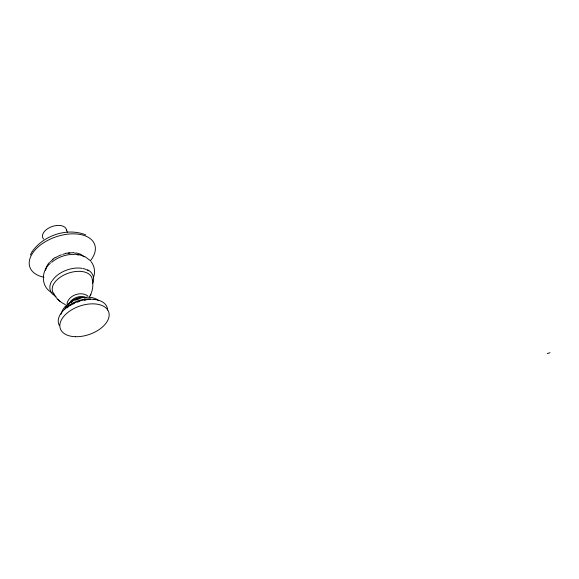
<?xml version="1.0" encoding="UTF-8"?>
<svg xmlns="http://www.w3.org/2000/svg" width="579" height="579" viewBox="0 0 579 579"><rect width="100%" height="100%" fill="white"/><g stroke="black" fill="none" stroke-linecap="round" stroke-linejoin="round"><path stroke-width="0.87" d="M45.603 270.313L46.421 266.81L48.737 263.011M67.048 303.599C68.561 295.189 81.219 290.81 87.834 296.05M93.429 277.717C95.463 272.383 94.667 265.993 91.012 261.542M92.785 283.189C95.159 278.217 92.676 271.992 87.646 269.843M89.492 296.969C92.466 291.91 93.508 285.78 92.43 280.019M30.398 254.977L31.961 251.908M51.705 281.228C49.316 284.919 48.991 290.173 52.045 293.604M90.194 295.594L90.867 294.277M32.171 251.561C43.584 235.414 67.128 227.359 85.714 234.879M50.243 263.394C40.827 270.733 40.754 287.285 52.132 292.728M52.58 259.298L54.817 257.727M547.22 353.588L550.05 352.691M65.47 253.341L73.707 252.603M75.393 254.253L78.1 254.565M76.196 252.893L80.843 254.304L84.331 256.837M79.106 254.717L85.222 256.794L90.092 260.434M65.405 304.597C60.513 302.484 56.445 298.67 53.811 294.052M55.939 296.578L52.269 293.886M57.741 299.307L60.173 301.493M66.455 229.66L67.338 232.201M64.819 308.998A22.103 12.926 -19.1 0 1 65.76 308.035M66.78 307.109A22.103 12.926 -19.1 0 1 90.65 298.988M93.335 299.3A22.103 12.926 -19.1 0 1 94.601 299.56M60.882 314.368A24.984 14.613 -19.1 0 1 61.635 313.232M66.918 307.84A24.984 14.613 -19.1 0 1 68.25 306.863M69.646 305.929A24.984 14.613 -19.1 0 1 71.116 305.046M72.643 304.214A24.984 14.613 -19.1 0 1 74.228 303.447M77.514 302.093A24.984 14.613 -19.1 0 1 79.2 301.514M84.346 300.24A24.984 14.613 -19.1 0 1 86.054 299.965M59.311 325.398A25.592 14.974 -19.1 0 1 79.113 301.174A25.592 14.974 -19.1 0 1 107.585 310.105M43.939 277.232A34.32 20.077 -19.1 0 1 34.588 250.569A34.32 20.077 -19.1 0 1 80.126 234.452A34.32 20.077 -19.1 0 1 90.338 260.811M69.422 303.758A9.445 5.522 -19.1 0 1 76.406 297.396A9.445 5.522 -19.1 0 1 86.047 297.715A19.1 11.167 -19.1 0 0 84.295 297.859M65.42 307.246A19.1 11.167 -19.1 0 1 68.807 303.989M70.891 302.527A19.1 11.167 -19.1 0 1 72.397 301.63M75.632 300.081A19.1 11.167 -19.1 0 1 79.931 298.655M61.512 313.094A20.576 12.036 -19.1 0 1 77.658 298.909A20.576 12.036 -19.1 0 1 98.698 300.74M52.378 280.627A21.409 12.521 -19.1 0 1 82.204 268.352M83.021 268.511A21.409 12.521 -19.1 0 1 86.018 269.452M86.691 269.756A21.409 12.521 -19.1 0 1 88.478 270.834M49.613 262.685A19.585 11.457 -19.1 0 1 53.087 259.341M55.222 257.843A19.585 11.457 -19.1 0 1 57.574 256.497M58.19 256.193A19.585 11.457 -19.1 0 1 61.388 254.832M62.713 254.384A19.585 11.457 -19.1 0 1 65.398 253.653M68.083 253.168A19.585 11.457 -19.1 0 1 69.856 252.98M74.069 253.016A19.585 11.457 -19.1 0 1 75.639 253.226M71.051 302.115A9.445 5.522 -19.1 0 1 84.65 297.809M51.712 262.374A20.83 12.181 -19.1 0 1 74.532 254.434M77.065 254.724A20.83 12.181 -19.1 0 1 78.635 255.071M54.115 294.052A20.815 12.173 -19.1 0 1 67.772 273.375A20.815 12.173 -19.1 0 1 92.336 280.156M43.591 239.076A12.528 7.332 -19.1 0 1 51.813 226.628A12.528 7.332 -19.1 0 1 66.599 230.71M75.596 336.71A25.592 14.974 -19.1 0 0 108.881 312.551A25.592 14.974 -19.1 0 0 69.017 311.574A25.592 14.974 -19.1 0 0 75.596 336.71"/></g></svg>
